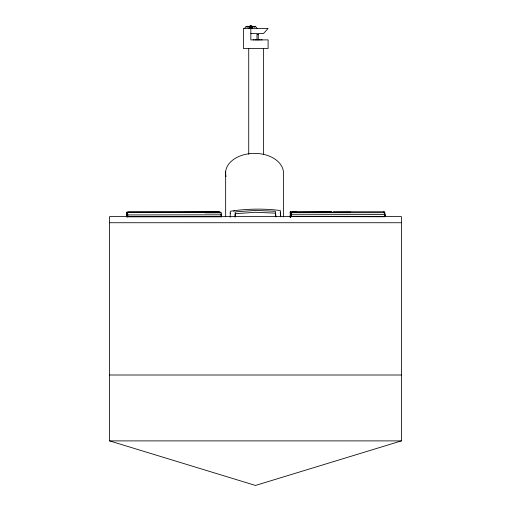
<?xml version="1.0" encoding="UTF-8"?>
<svg xmlns="http://www.w3.org/2000/svg" width="511" height="511" viewBox="0 0 511 511"><rect width="100%" height="100%" fill="white"/><g stroke="black" fill="none" stroke-linecap="round" stroke-linejoin="round"><path stroke-width="0.77" d="M230.225 217.284L230.231 211.701L230.672 211.203C247.005 208.705 263.644 208.462 280.047 210.481L280.501 210.966L280.686 216.543M235.092 217.239L235.188 212.531A0.741 0.728 0.4 0 1 235.833 211.829L255.353 210.417L274.905 211.254A0.741 0.728 0.4 0 1 275.576 211.937L275.819 216.645M235.13 216.747L235.175 214.396A0.741 0.728 0.4 0 1 235.82 213.687L255.34 212.276L274.892 213.119A0.741 0.728 0.4 0 1 275.557 213.802L275.723 216.939M290.414 212.097L290.216 217.264L290.299 211.988M290.529 217.13L290.67 212.742L384.227 212.697M290.631 217.124L290.727 212.768L291.213 216.766M290.746 216.951L290.887 213.061M384.809 216.753L384.853 215.335M127.06 216.658L127.201 213.675M127.162 216.658L127.316 213.687M127.162 217.22L127.45 213.253M127.552 212.857L127.903 215.355M133.333 212.691L133.282 212.295M127.827 216.92L127.271 212.934M384.77 216.747L291.411 216.543M249.445 26.617L245.759 26.853L244.59 28.418M290.848 211.924L291.34 215.22M126.894 212.723L126.869 212.174M290.184 212.014L290.248 212.493M230.218 213.566L230.659 213.068M221.589 215.278L221.25 212.646M126.785 212.212L219.443 212.135L127.482 212.052M290.235 211.995L290.325 212.538M384.246 212.64L383.499 212.685M233.559 211.292L234.466 210.96M219.928 212.11L220.075 212.819M220.835 212.832L205.02 212.832M218.548 212.333L219.379 211.976L128.133 212.154M401.422 440.891L255.5 485.45L109.578 440.891L109.578 216.613L401.422 216.613L401.422 440.891L109.578 440.891M127.98 216.728L221.301 216.715L127.865 216.721M331.78 211.841L291.909 211.899L292.835 212.295M333.376 211.835L382.816 211.758M291.564 211.963L296.674 212.052M290.395 212.122L331.32 212.039M184.752 212.321L219.883 212.276M350.584 212.11L291.532 212.41M127.839 214.933L221.448 214.812M291.276 214.748L384.879 214.601C385.479 219.551 384.004 205.92 384.943 215.042M291.296 216.536L384.719 216.389M246.021 26.348L248.831 26.348M252.83 26.348L255.641 26.348M249.093 27.358L249.445 27.358M252.217 27.358L252.568 27.358M250.831 33.502L263.542 33.502L268.109 28.418L243.44 28.418L243.44 48.513L268.109 48.513L268.109 39.896L250.831 39.896L250.831 28.418M257.09 34.55L258.151 34.55M253.06 39.852L253.903 39.852M254.97 39.852L260.271 39.852M261.332 39.852L262.181 39.852M109.578 222.732L401.422 222.732M109.578 375.004L401.422 375.004M221.416 216.83L221.02 214.173M384.847 216.619L384.476 214.601M220.541 212.736L220.445 212.033M383.799 211.758L384.017 212.525M383.806 211.79L384.01 212.493M280.22 212.404L280.622 216.811M257.071 28.418L255.902 26.853L252.217 26.617M290.804 212.87L291.308 216.645M221.506 215.252L221.416 214.818M221.269 216.907L221.039 214.754M296.667 211.886L296.763 212.563M383.486 211.905L383.569 212.531M283.388 216.894L283.388 174.673A28.961 19.68 0 0 0 253.124 153.396A28.961 19.68 0 0 0 226.028 176.563M263.446 48.513L263.446 154.328M254.734 27.019L254.734 26.348A1.175 1.022 90 0 1 254.235 26.355A1.175 1.022 90 0 1 253.737 26.355L253.737 27.019M254.235 27.019L254.235 26.348A1.175 1.022 -90 0 1 253.737 26.355M252.568 26.853L252.568 28.418M249.093 26.853L249.093 28.418M248.729 48.513L248.729 154.328M247.931 27.019L247.931 26.348A1.175 1.022 90 0 1 247.426 26.355A1.175 1.022 -90 0 1 246.928 26.355L246.928 27.019M247.426 27.019L247.426 26.348A1.175 1.022 90 0 1 246.928 26.355M225.658 171.434L225.658 216.843M126.964 212.308L126.728 216.805L126.984 212.282M258.259 34.652L256.982 34.652L256.982 39.43L258.259 39.43L258.259 34.652M250.115 28.226A1.437 1.437 0 0 0 252.268 26.987A1.437 1.437 0 0 0 250.115 25.742A1.437 1.437 0 0 0 250.115 28.226M250.243 27.575A0.837 0.837 0 0 0 251.636 27.198A0.837 0.837 0 0 0 250.614 26.176A0.837 0.837 0 0 0 250.243 27.575A0.805 0.805 0 0 0 251.604 27.192A0.805 0.805 0 0 0 250.626 26.208A0.805 0.805 0 0 0 250.262 27.549"/></g></svg>
